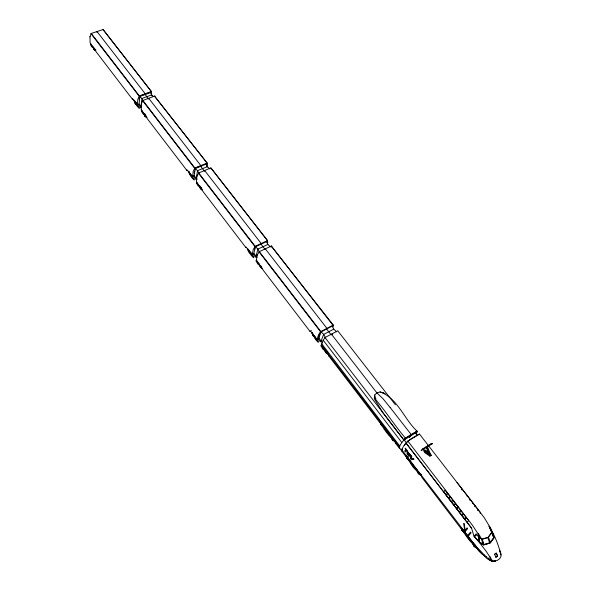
<?xml version="1.0" encoding="UTF-8"?>
<svg xmlns="http://www.w3.org/2000/svg" width="591" height="591" viewBox="0 0 591 591"><rect width="100%" height="100%" fill="white"/><g stroke="black" fill="none" stroke-linecap="round" stroke-linejoin="round"><path stroke-width="0.89" d="M254.174 253.731L252.268 254.625L253.199 249.601L255.201 246.292L198.702 172.941L196.973 176.251M333.206 326.845L333.272 325.028L271.291 246.055L332.932 325.205L333.272 325.028L320.507 331.706L318.571 334.728L317.123 339.345L319.687 338M93.474 48.425L93.577 47.856L92.831 47.354L93.725 48.883M93.718 48.632L93.843 48.942M93.644 47.967C95.085 49.304 94.072 49.925 93.577 47.856M96.983 32.335L97.013 31.545L145.209 93.762L145.135 94.53M473.738 545.33L473.997 544.769L475.031 545.449L476.472 548.049L474.13 546.387L473.997 544.769L472.534 543.461L474.13 546.387M461.512 529.351L461.77 528.782L461.903 530.4L463.026 531.021L462.783 529.447L463.026 531.021M89.913 36.841L91.243 33.436L139.358 95.905L137.821 99.354L137.481 103.285L137.71 104.954L139.358 104.341M194.343 176.059L192.673 176.753L192.105 176.436L193.671 175.778M134.674 102.287C136.573 100.278 136.853 109.261 134.792 101.718M192.134 176.133L186.926 169.824L187.066 170.666L147.765 119.286L141.168 109.475L141.434 103.551M135.029 103.189C135.886 103.913 135.376 101.578 134.704 101.94M135.28 103.403L135.723 103.41L135.487 102.974M139.173 99.628L139.41 97.05M139.084 104.193L139.801 96.488L150.439 92.588M141.397 105.154L141.131 107.894L138.324 104.533M144.662 115.348C145.157 114.152 144.795 115.541 143.953 114.181L143.931 114.491C146.612 118.954 143.923 113.708 144.78 115.829M145.135 115.142C146.125 116.25 145.489 117.173 144.876 114.927M151.784 95.735L151.355 91.516L103.078 29.55L151.355 91.516L139.025 96.03L90.918 33.554L103.078 29.55M325.353 337.365L325.006 337.55L403.912 440.014L416.773 432.22L416.337 433.89L417.039 431.149L405.426 438.182L403.86 440.066L383.086 412.88L374.746 399.398L374.31 397.95L374.642 395.032L376.895 392.875L380.094 391.914C397.521 397.935 404.266 419.411 417.039 431.149L416.803 432.22M418.96 473.893L418.036 472.896L418.184 471.832L419.13 472.416L419.263 473.657L418.746 473.827L420.408 475.038L419.182 473.169M406.512 457.456L406.748 456.88L407.664 457.449L408.913 460.707L406.903 458.483L406.748 456.88M391.877 438.559L392.875 440.022L391.966 439.054L392.099 437.99L390.806 436.882L391.966 439.054M417.039 431.149L405.426 438.182L401.836 442.548L323.225 340.261L321.763 343.851L321.563 345.151L322.198 346.067L399.405 446.936L399.317 448.155L395.756 443.501L394.788 441.285L380.449 422.55M486.94 557.217C483.135 554.883 478.917 552.408 477.233 548.071L461.379 528.058L460.138 527.408L421.996 477.558L421.051 475.363L406.246 456.016L405.249 455.661L401.688 451.007C403.276 442.341 412.584 437.901 419.462 434.008L483.985 517.295C491.468 529.159 498.531 542.368 501.05 556.124C499.447 561.487 491.69 563.068 488.594 557.985M321.763 343.851L399.745 446.02L399.405 446.936M141.345 103.809L142.859 100.448L194.912 168.021L193.161 171.42L192.673 176.753M189.829 174.729L190.309 174.766L189.305 174.042L189.578 172.912L188.647 172.144L191.092 176.155L189.578 172.912M190.036 174.67L189.445 173.17M196.936 176.34L196.419 181.659L203.334 191.935L245.945 247.644L245.974 246.994L252.268 254.625M381.025 423.511L381.431 423.584C378.735 419.913 380.914 425.454 381.025 423.511L381.904 424.028L382.2 425.609L381.956 424.766M194.158 173.17L194.432 171.523M194.705 169.883L194.978 168.236L197.534 170.703L199.027 173.488M194.077 175.941L195.311 168.553L206.089 164.113L207.375 166.64L209.953 168.952M197.032 179.42L196.301 177.972L197.534 170.703L207.375 166.64M196.352 177.832L196.057 179.583L192.681 175.542M200.711 166.33L200.837 165.591L148.71 98.283M199.994 187.694C201.834 185.818 202.55 192.769 200.068 187.524C201.708 190.62 200.888 186.859 199.211 186.424L200.113 188.174M200.859 188.825L200.8 188.012M207.197 167.024L207.064 163.027L154.532 96.134L207.064 163.027L207.249 164.143M419.433 434.149L407.849 441.071L404.207 445.437M473.812 545.825L473.753 545.042M417.948 472.408L418.184 471.832L416.84 470.665L418.339 473.435M325.323 351.549L325.523 350.973L326.313 351.401L327.517 353.869L326.35 352.886L326.084 351.608L325.323 351.549C327.946 355.73 322.243 347.744 325.523 350.973L325.442 351.261M461.586 529.839L460.788 527.564L461.763 528.472M313.474 336.213C307.564 325.316 320.632 345.979 312.58 334.602M248.272 250.806L248.73 250.2L249.276 251.7C248.597 252.911 246.654 247.289 248.73 250.2L248.434 250.229M248.951 252.039L249.572 251.722L249.158 251.219M254.507 249.033L255.194 246.41L257.92 249.07L259.589 252.121M253.716 253.738L255.541 246.75L266.445 241.689M256.258 254.824L255.6 257.307L252.763 253.894M256.908 257.521L256.095 255.947L257.92 249.07L267.878 244.438L270.648 246.957M261.008 244.216L261.2 243.514L204.634 170.489L204.508 171.227L200.452 165.982L195.761 167.91M260.926 266.593L262.027 268.27L260.535 267.154L259.146 264.761L260.18 265.581L260.121 266.644L260.949 267.391L260.18 265.581L260.661 266.113M261.2 266.497L260.949 267.391M312.92 334.543L313.821 336.227L313.644 335.843M89.995 36.576L90.068 42.715L96.37 52.097L132.731 99.635L132.45 98.638L137.71 104.954M418.036 472.896L417.977 472.143M401.806 442.563L399.834 445.769L399.317 448.155M401.636 450.179L402.22 448.635M312.528 334.824L312.72 334.24M406.601 457.944L405.832 455.742L407.177 456.976L407.805 458.682L407.302 458.86L407.945 459.03L407.805 458.682M318.859 336.412L319.805 333.967M318.608 338.392L321.135 331.898L332.142 326.129L333.738 329.128L336.715 331.869M320.979 340.32L320.374 341.857L317.485 338.377M322.25 342.854L321.164 340.793L323.683 334.41L333.738 329.128M326.365 352.11L326.786 352.628L326.055 352.864M461.697 489.695L462.036 488.905L459.621 485.809M461.896 489.954L462.236 489.163L464.659 492.273M467.141 496.684L467.496 495.908L469.934 499.04L469.572 499.809M381.793 425.535C378.536 421.701 385.908 431.061 382.377 425.284L382.045 425.254M257.484 254.625L256.346 259.944L263.616 270.744L309.972 331.344L310.548 331.204L317.123 339.345M469.779 500.067L470.133 499.299L472.586 502.431M480.173 513.439L480.513 512.737L478.082 509.538L477.72 510.277M472.416 503.458L472.785 502.697L475.238 505.844L474.861 506.598M475.068 506.856L475.445 506.103L477.883 509.272L477.513 510.011M462.524 529.662L462.243 528.93M475.09 546.232L475.275 547.03L474.492 544.924M418.879 472.63L418.627 471.936M392.365 438.367L392.099 437.99L392.985 440.014L394.256 441.108L392.513 438.071M134.874 101.859L134.164 100.943L135.199 103.255M257.351 254.869L259.323 251.64L320.854 331.521L320.507 331.706L258.984 251.803L271.624 245.9L271.705 246.912M393.052 439.268L393.48 439.785L392.653 439.948M409.423 437.643L411.255 434.658M323.048 340.564L325.006 337.55L337.771 330.812L395.423 404.82M419.499 473.088L419.1 473.908M325.427 352.037L325.375 351.327M491.187 530.999L492.731 533.148L493.995 537.773L490.227 542.974L483.704 544.909L479.323 542.398L478.185 534.042L472.364 525.17L407.849 441.071M488.927 526.226L492.672 533.185L493.943 537.773L490.175 542.907L483.726 544.865L479.375 542.361L474.019 536.355L471.566 528.132L406.091 443.169L471.566 528.132M489.555 526.263L491.764 532.351L488.07 537.285L481.901 539.118L478.932 537.367L476.176 533.872L474.071 536.31M464.703 519.016L466.173 517.531L468.678 520.708L467.163 522.208M476.346 535.084L474.543 536.813L478.873 541.74L478.533 537.455M326.084 351.608L323.041 349.296L320.876 345.861L321.201 345.048L323.166 348.217L325.05 349.732M422.343 449.204L421.169 450.637L432.738 443.494L430.883 443.834L423.149 448.606L422.343 449.204L422.654 449.603M392.756 438.736L394.699 440.746M248.383 251.293L248.338 250.621M495.797 557.158L497.474 555.968L496.196 552.991L494.512 554.173L495.967 557.379L497.652 556.19L496.366 553.213L494.682 554.395M426.562 448L429.805 455.779L430.942 455.388L427.382 446.833L426.244 447.224M429.805 455.779L430.942 455.388M427.382 446.833L426.672 447.269L426.584 448.126L425.956 447.321L426.451 446.56L430.233 455.824M401.688 451.007L399.346 447.409M405.537 438.744L404.037 439.652L406.704 443.11M332.74 333.967L331.152 334.809L328.722 331.758L326.653 329.01L326.912 328.36L265.322 248.841M309.972 331.344L311.42 330.583M267.494 240.596L254.861 246.454L198.369 173.089L210.869 167.91L267.494 240.596L267.686 242.871L267.494 240.596L210.869 167.91M94.102 48.565L95.07 50.05L94.213 49.393M207.064 163.027L194.572 168.169L142.527 100.573L154.864 96.023M145.371 115.57L146.376 117.114L145.46 116.39M379.585 422.358L380.707 422.883M139.491 96.193L144.891 94.213L148.636 99.044M145.659 93.932L149.501 92.528M153.409 96.525L151.599 94.915L141.884 98.49L139.801 96.488M188.802 171.146L188.44 171.272L189.29 172.38M461.903 530.4L464.038 532.779L462.916 530.711M380.301 422.543L379.843 422.691L329.224 356.521L328.131 354.179L322.198 346.067M406.903 458.483L406.652 457.803M492.754 561.443L495.553 561.007L492.754 561.443L491.394 561.081L487.738 558.584L475.821 546.269L401.784 449.795M493.854 561.398C486.696 560.94 482.581 552.969 477.594 548.692L478.607 550.797M312.299 332.445L311.804 332.438L312.809 333.752M313.252 336.124L313.821 336.227M249.276 251.7L250.303 253.576L248.471 251.219M381.572 425.461L382.2 425.609M461.704 529.122L462.088 529.24M473.93 545.109L474.329 545.234M380.094 391.914L385.155 393.702M93.607 48.898L93.999 49.385L93.762 48.794M481.879 539.162L479.441 537.766L478.185 534.042M260.838 265.861L257.957 264.162L255.992 261.03L256.228 260.151L258.008 263.047L259.405 264.118M483.172 544.333L479.84 542.346L483.172 544.333L481.547 538.985L478.54 533.732L479.441 537.766M481.554 553.486L484.583 555.304M93.179 46.704L91.834 45.847L90.489 43.579L90.453 44.584L91.937 47.036L93.954 47.827L95.062 49.275M383.33 392.771L384.704 393.672M374.31 397.95C385.258 410.56 394.522 425.313 405.426 438.182M145.157 114.144L142.911 112.608L141.441 110.155L141.345 111.123L142.97 113.782L145.238 114.831L146.435 116.397M393.022 438.559L389.351 436.018L383.906 428.896L381.742 423.813M419.167 472.468C412.902 468.958 409.814 462.162 406.66 456.134M200.009 186.143L198.125 184.776L196.507 182.117L196.352 183.047L198.14 185.929L200.689 187.281L201.989 188.972M376.903 392.875L382.946 398.644L390.186 407.554M93.829 49.312L94.287 49.614M145.017 116.257L145.504 116.582M189.608 174.146L189.519 173.99M405.818 455.646L406.246 456.016M260.476 266.8L260.372 266.356L260.476 266.8A2.527 1.086 64.6 0 0 262.589 268.417M138.774 103.913L141.16 106.077L141.884 98.49L143.229 101.046M193.752 175.638L196.301 177.972M253.362 253.413L256.095 255.947M318.231 338.037L321.164 340.793M381.276 423.88L381.66 424.242M321.135 331.898L323.683 334.41L325.56 337.764M265.137 249.528L260.727 243.839M431.703 443.427L432.014 443.826M457.013 482.463L459.421 485.551M464.866 492.532L467.296 495.65M415.281 432.841L417.416 435.582M390.193 407.561L411.27 434.629M331.411 334.166L377.095 393.141M475.74 545.656L476.952 547.953C470.539 542.117 464.895 535.476 461.283 527.482M419.595 473.029L420.895 474.721L420.762 473.849M133.921 100.042L137.016 105.996L139.262 108.404L139.35 107.429L137.267 105.228L135.273 101.238M247.533 248.471L248.914 250.281L250.953 255.009L253.546 257.831L253.775 256.945L251.367 254.366L249.912 251.463M326.816 352.059L327.842 353.396M492.562 561.014L485.868 550.864L479.323 542.398L483.704 544.909L481.901 539.118M491.38 531.161L492.288 532.498L490.752 529.056M461.63 529.669L462.014 530.363M491.106 529.743L489.267 526.389L493.736 537.02L492.724 533.451M94.944 49.467L95.232 49.991M394.788 441.285L395.756 443.501M266.238 241.291L267.878 244.438M314.405 335.718L315.934 338.761L318.534 341.561L318.209 342.381L315.417 339.315L313.311 334.41M150.269 92.248L151.599 94.915M190.28 173.318L192.016 176.79L194.254 179.169L194.099 180.1L191.691 177.499L189.711 172.934M499.742 551.107L500.784 553.228M328.448 354.777L329.224 356.521M426.953 446.789L428.571 450.674M429.214 452.226L430.189 454.56M490.862 529.174L493.995 537.773M491.712 532.358L493.943 537.773M501.242 554.89L499.602 549.8M489.873 556.633L491.025 560.098M374.642 395.032L375.898 399.028M90.556 43.424L90.645 43.756M141.692 110.229L141.796 110.687M380.84 423.836L380.892 424.574M464.186 523.508L465.25 531.22M463.699 523.463L464.607 530.031M478.932 537.367L479.375 542.361M477.24 547.783A3.044 1.352 55.3 0 1 473.842 545.404M463.809 531.811A3.007 1.337 55.8 0 1 461.143 527.608M475.194 544.939A18.594 8.363 55.4 0 1 463.758 530.615M408.773 459.887A2.844 1.278 58.1 0 1 407.362 458.66M406.763 457.722A2.844 1.278 58.1 0 1 406.246 455.89M421.272 474.691A2.881 1.293 57.6 0 1 418.177 472.637M417.386 470.443A17.582 7.993 57.9 0 1 408.285 457.914M95.845 49.873A2.305 0.827 70 0 1 95.092 50.494A2.305 0.827 70 0 1 93.903 48.558M137.149 103.831A2.349 0.894 68.9 0 1 136.063 104.156A2.349 0.894 68.9 0 1 134.829 101.482M147.011 117.402A2.364 0.909 68.7 0 1 145.017 115.363M191.27 175.822A2.416 0.975 67.3 0 1 189.829 174.345M189.467 173.473A2.416 0.975 67.3 0 1 189.268 171.9M202.462 189.844A2.43 0.997 66.9 0 1 201.095 189.216A2.43 0.997 66.9 0 1 200.068 186.726M251.072 252.63A2.504 1.064 65.1 0 1 248.818 251.47M248.449 250.569A2.504 1.064 65.1 0 1 248.272 249.705M314.715 337.188A2.623 1.16 62.4 0 1 312.964 335.333L313.237 335.614L312.927 335.326A2.623 1.16 62.4 0 1 312.506 332.873M382.362 426.059A2.778 1.248 59.3 0 1 380.582 422.595M392.372 437.443A17.161 7.794 59.1 0 1 382.85 425.261M395.113 440.775A2.807 1.263 58.8 0 1 392.158 438.869M328.36 353.573A2.652 1.175 61.8 0 1 325.737 352.029M134.947 102.391L135.147 102.908L134.947 102.391M144.943 115.459L145.142 115.976L145.002 115.43M407.701 453.482L408.625 455.358L408.869 454.435L409.858 455.727L408.928 456.614L407.036 453.954L407.059 452.551L407.701 453.482M200.312 187.842L200.6 188.359L200.312 187.842M411.085 455.595L410.922 456.245L411.676 457.227L411.846 456.592L411.085 455.595M410.782 456.924L410.376 458.505L411.292 459.702L412.769 459.517L412.023 458.55L411.306 458.66L411.521 457.892L410.782 456.924M248.619 250.99L248.914 251.53L248.619 250.99M423.03 448.983L423.104 449.426L423.481 449.064L423.03 448.983M430.795 444.196L430.861 444.639L431.245 444.269L430.795 444.196M325.737 351.793L326.047 352.362L325.737 351.793M464.711 530.703L465.036 531.782L467.651 528.539L467.104 527.852L464.711 530.703M381.254 424.375L381.587 424.973L381.254 424.375M392.335 438.862L392.675 439.46L392.335 438.862M468.057 534.973L468.353 536.067L471.079 532.794L470.517 532.114L468.057 534.973M406.985 457.774L407.332 458.38L406.985 457.774M427.588 445.858L427.094 446.626L427.714 447.424L427.588 445.858M418.435 472.726L418.775 473.347L418.435 472.726M493.729 537.699L490.36 542.339L488.425 537.197L491.697 532.742L493.729 537.699M462.029 529.713L462.391 530.349L462.029 529.713M474.263 545.707L474.625 546.35L474.263 545.707M445.06 490.212L443.664 491.712L446.065 494.822L447.468 493.33L445.06 490.212M447.668 493.588L446.264 495.088L448.672 498.213L450.083 496.721L447.668 493.588M450.283 496.979L448.872 498.472L451.288 501.604L452.699 500.119L450.283 496.979M452.905 500.385L451.487 501.87L453.91 505.017L455.336 503.532L452.905 500.385M455.535 503.791L454.11 505.275L456.54 508.43L457.973 506.952L455.535 503.791M458.173 507.218L456.747 508.696L459.185 511.865L460.618 510.388L458.173 507.218M460.825 510.654L459.384 512.124L461.83 515.3L463.278 513.83L460.825 510.654M463.484 514.096L462.036 515.566L464.496 518.75L465.959 517.273L463.484 514.096M405.433 448.237L405.057 448.606L407.531 451.834L407.908 451.465L405.433 448.237M405.559 450.113L404.658 450.992L405.419 451.982L406.32 451.11L405.559 450.113M410.619 454.996L410.243 455.358L407.967 452.396L410.619 454.996M489.703 542.797L483.874 544.525L482.197 539.288L487.767 537.647L489.703 542.797M413.227 458.394L412.636 458.483L413.397 459.466L413.995 459.392L413.227 458.394M426.783 451.14L424.56 449.662L425.623 451.916L431.12 455.587L431.024 454.701L427.677 452.47L426.783 451.14M425.742 451.783L423.525 450.298L424.589 452.558L430.085 456.237L429.982 455.351L426.643 453.112L425.742 451.783"/></g></svg>
